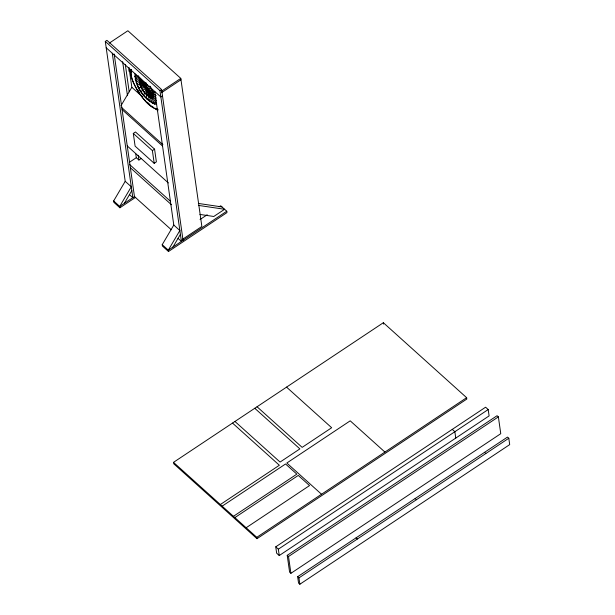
<?xml version="1.0" encoding="UTF-8"?>
<svg xmlns="http://www.w3.org/2000/svg" width="615" height="615" viewBox="0 0 615 615"><rect width="100%" height="100%" fill="white"/><g stroke="black" fill="none" stroke-linecap="round" stroke-linejoin="round"><path stroke-width="0.92" d="M156.694 103.881L154.88 104.212C143.664 99.307 134.739 86.2 134.985 73.885L145.34 86.861M131.149 69.51C129.65 77.859 134.946 85.693 138.79 92.696L139.313 92.273M131.279 70.371L131.318 72.662M143.587 95.479L146.139 88.86M146.654 87.507L147.646 84.932M120.994 105.703L131.841 87.299L129.019 67.504M135.715 197.261L119.91 207.778L113.837 202.312L113.644 200.951L125.206 181.317L105.296 41.428L106.933 40.336L161.591 89.529L183.055 240.327L182.186 239.543L201.858 226.458L180.787 78.382L127.866 30.75L109.201 43.173M124.353 203.327L131.825 190.642M219.109 206.825L220.7 205.771L226.774 211.237L226.966 212.598L168.487 251.504L162.414 246.038L162.222 244.678L173.791 225.052L154.78 91.512M172.93 247.061L180.41 234.369M135.761 74.861C135.515 86.323 143.872 98.638 154.373 103.143L156.049 102.805M138.821 91.42L138.283 91.804C143.233 98.838 148.745 106.726 157.279 109.531M178.035 238.382L181.41 241.418L159.954 90.62L161.591 89.529M161.345 91.32L180.787 78.382M161.537 92.688L180.979 79.75M162.498 95.894L160.853 96.978L106.203 47.785M133.294 133.424L135.485 131.971L154.573 149.145L156.379 161.868L154.196 163.321L135.108 146.139L133.294 133.424L152.382 150.606L154.196 163.321M129.588 162.16L136.299 157.694L135.761 153.904M152.382 150.606L154.573 149.145M136.299 157.694L138.898 160.038L141.158 158.539M114.182 54.043L134.47 196.592L119.717 206.417L119.91 207.778M200.052 219.509L207.201 214.75M226.774 211.237L168.295 250.144L168.487 251.504M173.499 462.357L383.353 322.721L466.631 397.69L466.823 399.05L256.978 538.686L173.691 463.718L173.499 462.357L256.778 537.326L256.978 538.686M220.347 504.531L279.364 465.255L232.516 423.089M222.153 506.16L285.552 463.979L296.83 474.127L233.439 516.308M234.869 517.607L298.267 475.418L309.545 485.573L246.146 527.755M256.778 537.326L466.631 397.69M275.743 546.835L485.596 407.199L488.195 409.544L489.102 415.901L279.248 555.537L276.65 553.192L275.743 546.835L278.341 549.18L279.248 555.537M278.341 549.18L488.195 409.544M287.22 555.345L497.074 415.702L498.373 416.878L500.764 433.683L290.91 573.318L289.611 572.15L287.22 555.345L288.52 556.514L290.91 573.318M288.52 556.514L498.373 416.878M297.645 576.716L507.498 437.08L508.797 438.257L509.704 444.614L299.851 584.25L298.552 583.082L297.645 576.716L298.944 577.892L299.851 584.25M298.944 577.892L508.797 438.257M156.625 109.285C148.115 105.949 142.549 98.031 137.652 90.697L138.206 90.336A8.349 0.861 -31.4 0 1 137.652 90.697M140.735 91.527L145.87 88.491M146.924 87.876L149.591 86.3C151.367 89.367 153.996 93.18 152.605 96.824L151.744 97.301C145.017 95.141 139.113 86.607 140.189 79.543L141.611 79.143M140.474 78.151L139.544 78.689C138.413 86.469 144.879 95.894 152.32 98.216L153.25 97.677C154.742 93.665 151.882 89.483 149.914 86.108M147.277 89.675C147.569 85.201 142.749 86.907 147.277 89.675L155.995 102.813M138.26 87.353L145.647 88.106M147.146 88.26L151.451 88.698M198.345 203.434L222 206.94M198.637 205.433L224.606 209.285L213.782 216.48L199.913 214.427M157.425 109.139L158.063 109.385M136.346 83.233L145.463 87.73M147.323 88.645L154.988 92.411M151.605 105.995L153.104 107.025M155.733 108.355L157.801 109.877M135.108 79.45L145.355 87.376M147.439 88.991L156.21 95.779M105.296 41.428L159.954 90.62M131.841 87.299L142.411 96.816M155.103 108.24L157.917 110.777M121.816 107.687L162.906 144.679M122.093 109.616L162.475 145.97M484.543 452.356L485.842 453.524M452.256 429.385L454.862 431.722L455.769 438.08M127.259 145.955L168.356 182.939M129.519 164.428L170.624 201.428M130.365 167.757L171.454 204.741M125.206 181.317L131.279 186.783L119.717 206.417L113.644 200.951M173.791 225.052L179.864 230.517L168.295 250.144L162.222 244.678M134.47 196.592L171.308 229.756M129.458 194.648L132.832 197.684L112.276 53.251M384.913 452.063L350.212 420.829L286.821 463.01L321.522 494.245M415.14 498.534L416.44 499.711M286.552 387.127L331.67 427.733L302.157 447.374L257.047 406.769M254.764 408.283L299.882 448.889L280.071 462.073L234.953 421.467M356.116 537.81L357.423 538.978M147.369 102.228L149.929 104.619M134.647 76.26L145.309 87.084M147.485 89.29L156.133 98.062M147.454 89.506L156.441 100.768M138.167 75.645L145.447 86.73M137.652 90.697C134.239 84.686 130.803 78.197 130.826 71.102M142.057 79.981L145.609 86.7M147.177 89.667L154.88 104.212M143.603 81.172L145.832 86.769M146.962 89.598L152.482 103.451M130.872 69.603L131.272 70.925M130.903 69.802L131.364 71.501M144.986 82.402L146.093 86.938M146.701 89.429L149.676 101.652M383.353 322.721L383.545 324.082M125.322 64.644L129.188 91.796M138.229 155.295L138.898 160.038M122.623 61.608L127.474 95.702M128.85 69.518L129.089 71.409M146.278 82.964L146.378 87.192M146.416 89.175L146.639 98.93M145.978 87.653L146.777 88.768L145.978 87.653"/></g></svg>
